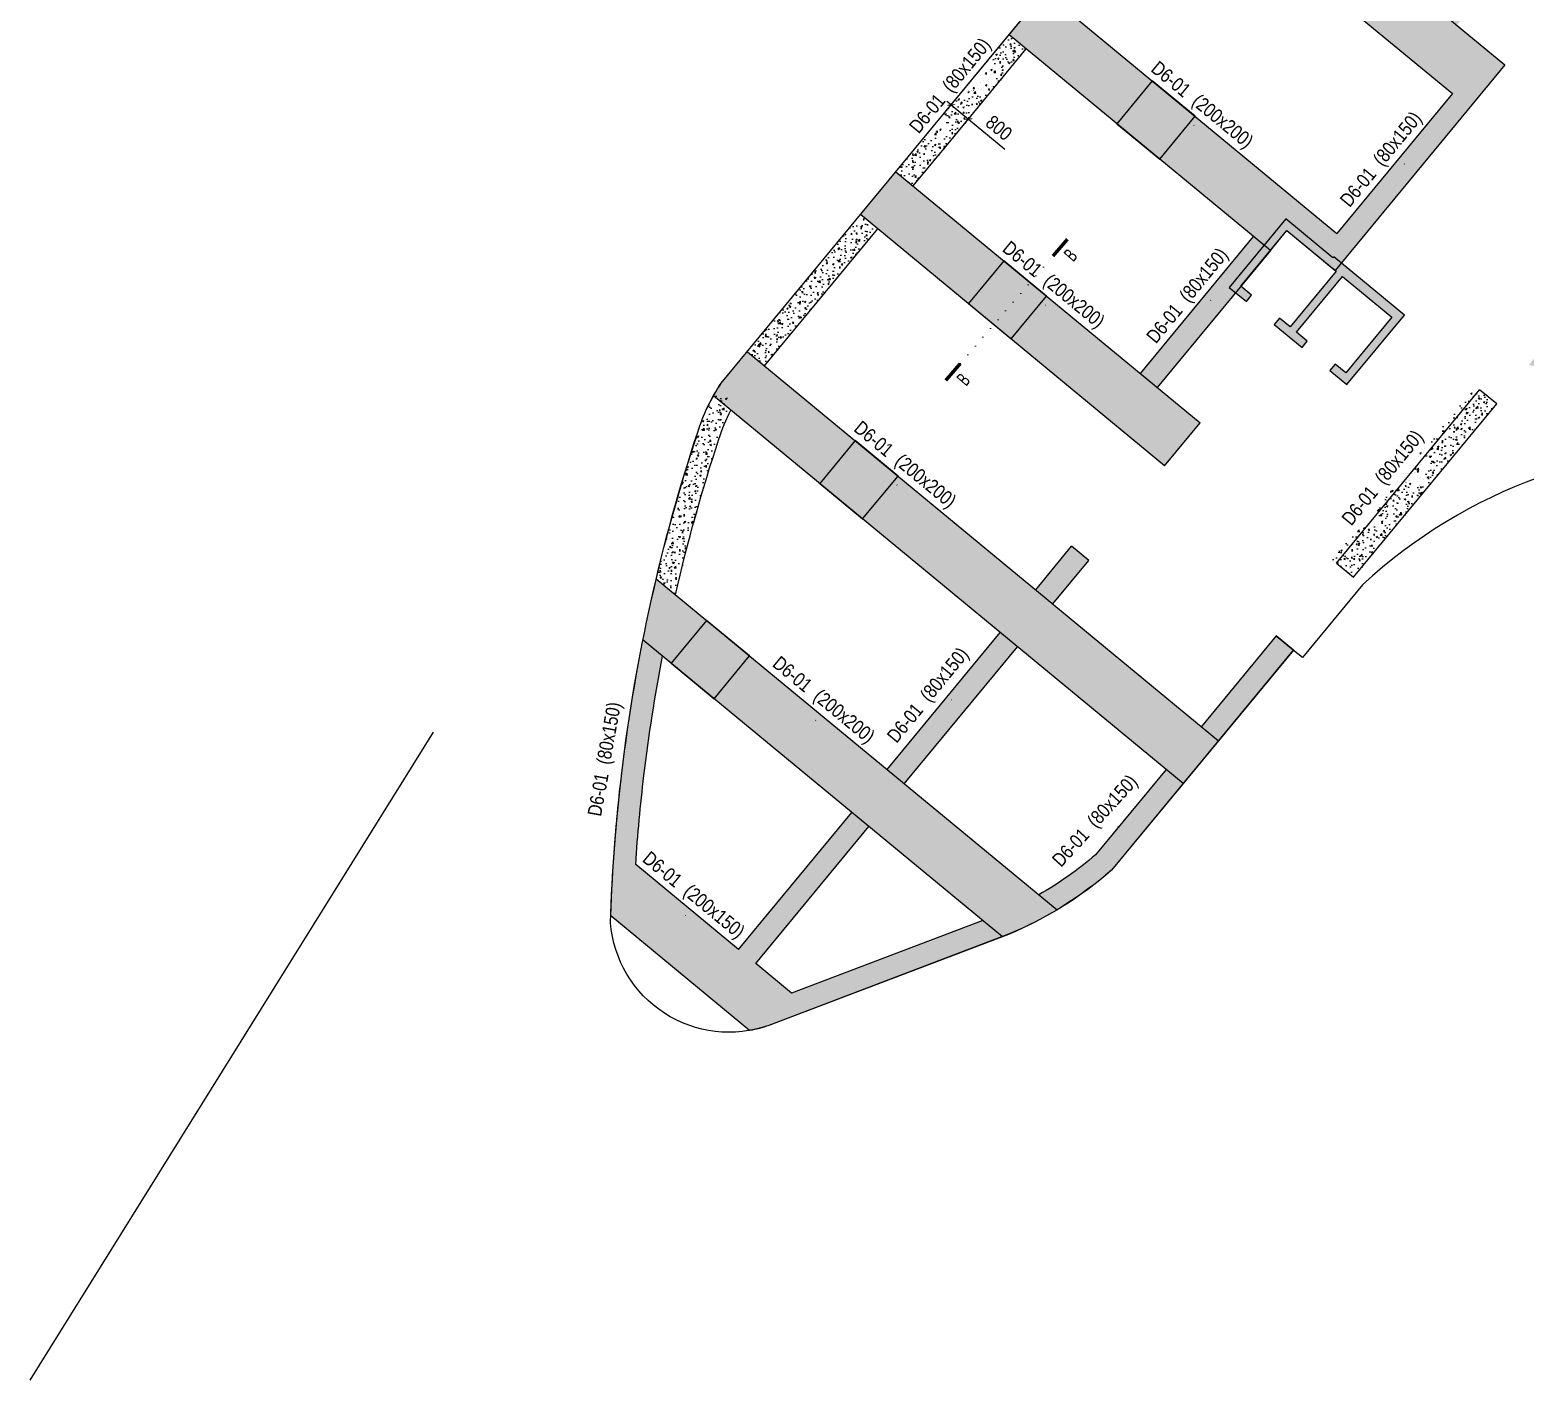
# Model space of a CAD drawing. Header units: millimetres. Extents: x 5400 to 3023951, y -127214 to 225084.
# Drawn here: x 1519200 to 1573037, y 2000 to 50624 of the extents above; entities that cross this region are included whole.
import ezdxf
from ezdxf.enums import TextEntityAlignment as Align

# ---------------------------------------------------------------- set-up
doc = ezdxf.new("R2010")
doc.units = ezdxf.units.MM
doc.header["$LTSCALE"] = 100
doc.header["$PDMODE"] = 32
doc.header["$PDSIZE"] = 2.5
doc.linetypes.add('DOT', pattern=[0.25, 0, -0.25])
for name, color, linetype in [('ccu11-Dai', 6, 'Continuous'), ('ccu11-Dim', 8, 'Continuous'), ('ccu11-Hatch', 250, 'Continuous'), ('ccu11-Manh', 8, 'Continuous'), ('ccu11-Thay', 7, 'Continuous'), ('ccu12-Hatch', 250, 'Continuous'), ('ccu12-Text', 31, 'Continuous')]:
    doc.layers.add(name, color=color, linetype=linetype)
doc.layers.add('ccu12-Tencaukien', color=9, linetype='Continuous', lineweight=15)
doc.styles.add('Arial', font='arial.ttf', dxfattribs={"width": 0.7})
doc.styles.add('Arial Narrow', font='ARIALN.TTF')
doc.dimstyles.new('ccu12-200', dxfattribs={"dimscale": 200, "dimtxt": 2.5, "dimasz": 1, "dimexe": 1, "dimexo": 2, "dimgap": 1, "dimtad": 1, "dimdec": 0, "dimdsep": 46, "dimtxsty": 'Arial Narrow', "dimblk": 'ARCHTICK', "dimcen": -1, "dimdle": 1, "dimclrd": 256, "dimclre": 256, "dimclrt": 3, "dimadec": 0, "dimazin": 2, "dimtfac": 0.1, "dimtdec": 0, "dimtmove": 0, "dimatfit": 1, "dimldrblk": 'ARCHTICK', "dimfxl": 1, "dimtvp": 0.8333333333333334, "dimtolj": 1, "dimtzin": 12, "dimarcsym": 0})
pattern_1 = [(49.99999999999999, (0, 0), (546.554006988012, -47.81725661670926), [57.15000000000001, -628.6500000000001]), (355, (0, 0), (-105.730264274908, 573.1705357171054), [45.72, -502.92175251]), (100.4514447, (45.546021, -3.9847605), (440.8237412710598, 525.3532557365853), [48.5700264, -534.2707337999999]), (46.18420000000001, (0, 152.4), (813.2371226763897, -126.1269837981814), [85.725, -942.9749999999999]), (96.63555760999996, (67.7697, 141.8895), (712.212402154509, 742.2783737931645), [72.85506942, -801.4068244800001]), (351.1841511700001, (0, 152.4), (712.2124021949311, 742.278373756598), [68.57990121, -754.37919576]), (21, (76.19999999999999, 114.3), (454.8431738073974, -306.7955945612628), [57.15000000000001, -628.6500000000001]), (326.0000000000001, (76.19999999999999, 114.3), (185.4060850429412, 552.5638983669578), [45.72, -502.92]), (71.45144499999999, (114.1035978, 88.7337003), (640.2492578361484, 245.7683066577157), [48.5700264, -534.2698128]), (37.50000000000001, (0, 0), (9.26580975177545, 253.6651166194593), [0, -496.824, 0, -510.54, 0, -504.825]), (7.499999999999999, (0, 0), (200.4589875309172, 300.5417244543585), [0, -291.0839999999999, 0, -485.394, 0, -192.405]), (327.5, (-169.926, 0), (406.7717855006142, -17.18623197802033), [0, -190.5, 0, -594.36, 0, -788.67]), (317.5, (-246.126, 0), (444.3875441580541, 76.27947309999908), [0, -247.65, 0, -394.716, 0, -560.0699999999999])]

# ---------------------------------------------------------------- blocks, each defined once
blk = doc.blocks.new('*U115')
at = {"layer": 'ccu12-Tencaukien', "color": 8, "ltscale": 10000}
blk.add_line((360.6565736538532, -155.3215232637356), (354.4065714950475, -155.3215232637356), dxfattribs=at)
at = {"layer": 'ccu12-Text', "color": 2, "style": 'Arial Narrow', "width": 0.8}
blk.add_attdef('SH', text='', height=300, dxfattribs=at).set_placement((275.6048113084853, 5.864471777974813), align=Align.BOTTOM_RIGHT)
at = {"layer": 'ccu12-Text', "color": 31, "style": 'Arial Narrow', "width": 0.8}
for tag, p in [('(', (507.5315725744504, -75.41116959831947)), ('KT', (632.605666770517, -75.41116959831947)), (')', (962.8971199221714, -75.41116959831947))]:
    blk.add_attdef(tag, text='', height=250, dxfattribs=at).set_placement(p, align=Align.BOTTOM_LEFT)
blk = doc.blocks.new('*U101')
at = {"layer": 'ccu12-Tencaukien', "color": 8, "ltscale": 10000}
blk.add_line((360.6565736538532, -155.3215232637356), (354.4065714950475, -155.3215232637356), dxfattribs=at)
at = {"layer": 'ccu12-Text', "color": 2, "style": 'Arial Narrow', "width": 0.8}
blk.add_attdef('SH', text='', height=300, dxfattribs=at).set_placement((275.6048113084853, 5.864471777974813), align=Align.BOTTOM_RIGHT)
at = {"layer": 'ccu12-Text', "color": 31, "style": 'Arial Narrow', "width": 0.8}
for tag, p in [('(', (507.5315725744504, -75.41116959831947)), ('KT', (632.605666770517, -75.41116959831947)), (')', (962.8971199221714, -75.41116959831947))]:
    blk.add_attdef(tag, text='', height=250, dxfattribs=at).set_placement(p, align=Align.BOTTOM_LEFT)
blk = doc.blocks.new('*U102')
at = {"layer": 'ccu12-Tencaukien', "color": 8, "ltscale": 10000}
blk.add_line((360.6565736538532, -155.3215232637356), (354.4065714950475, -155.3215232637356), dxfattribs=at)
at = {"layer": 'ccu12-Text', "color": 2, "style": 'Arial Narrow', "width": 0.8}
blk.add_attdef('SH', text='', height=300, dxfattribs=at).set_placement((275.6048113084853, 5.864471777974813), align=Align.BOTTOM_RIGHT)
at = {"layer": 'ccu12-Text', "color": 31, "style": 'Arial Narrow', "width": 0.8}
for tag, p in [('(', (507.5315725744504, -75.41116959831947)), ('KT', (632.605666770517, -75.41116959831947)), (')', (962.8971199221714, -75.41116959831947))]:
    blk.add_attdef(tag, text='', height=250, dxfattribs=at).set_placement(p, align=Align.BOTTOM_LEFT)
blk = doc.blocks.new('*U103')
at = {"layer": 'ccu12-Tencaukien', "color": 8, "ltscale": 10000}
blk.add_line((360.6565736538532, -155.3215232637356), (354.4065714950475, -155.3215232637356), dxfattribs=at)
at = {"layer": 'ccu12-Text', "color": 2, "style": 'Arial Narrow', "width": 0.8}
blk.add_attdef('SH', text='', height=300, dxfattribs=at).set_placement((275.6048113084853, 5.864471777974813), align=Align.BOTTOM_RIGHT)
at = {"layer": 'ccu12-Text', "color": 31, "style": 'Arial Narrow', "width": 0.8}
for tag, p in [('(', (507.5315725744504, -75.41116959831947)), ('KT', (632.605666770517, -75.41116959831947)), (')', (962.8971199221714, -75.41116959831947))]:
    blk.add_attdef(tag, text='', height=250, dxfattribs=at).set_placement(p, align=Align.BOTTOM_LEFT)
blk = doc.blocks.new('*U104')
at = {"layer": 'ccu12-Tencaukien', "color": 8, "ltscale": 10000}
blk.add_line((360.6565736538532, -155.3215232637356), (354.4065714950475, -155.3215232637356), dxfattribs=at)
at = {"layer": 'ccu12-Text', "color": 2, "style": 'Arial Narrow', "width": 0.8}
blk.add_attdef('SH', text='', height=300, dxfattribs=at).set_placement((275.6048113084853, 5.864471777974813), align=Align.BOTTOM_RIGHT)
at = {"layer": 'ccu12-Text', "color": 31, "style": 'Arial Narrow', "width": 0.8}
for tag, p in [('(', (507.5315725744504, -75.41116959831947)), ('KT', (632.605666770517, -75.41116959831947)), (')', (962.8971199221714, -75.41116959831947))]:
    blk.add_attdef(tag, text='', height=250, dxfattribs=at).set_placement(p, align=Align.BOTTOM_LEFT)
blk = doc.blocks.new('*U110')
at = {"layer": 'ccu12-Tencaukien', "color": 8, "ltscale": 10000}
blk.add_line((360.6565736538532, -155.3215232637356), (354.4065714950475, -155.3215232637356), dxfattribs=at)
at = {"layer": 'ccu12-Text', "color": 2, "style": 'Arial Narrow', "width": 0.8}
blk.add_attdef('SH', text='', height=300, dxfattribs=at).set_placement((275.6048113084853, 5.864471777974813), align=Align.BOTTOM_RIGHT)
at = {"layer": 'ccu12-Text', "color": 31, "style": 'Arial Narrow', "width": 0.8}
for tag, p in [('(', (507.5315725744504, -75.41116959831947)), ('KT', (632.605666770517, -75.41116959831947)), (')', (962.8971199221714, -75.41116959831947))]:
    blk.add_attdef(tag, text='', height=250, dxfattribs=at).set_placement(p, align=Align.BOTTOM_LEFT)
blk = doc.blocks.new('*U112')
at = {"layer": 'ccu12-Tencaukien', "color": 8, "ltscale": 10000}
blk.add_line((360.6565736538532, -155.3215232637356), (354.4065714950475, -155.3215232637356), dxfattribs=at)
at = {"layer": 'ccu12-Text', "color": 2, "style": 'Arial Narrow', "width": 0.8}
blk.add_attdef('SH', text='', height=300, dxfattribs=at).set_placement((275.6048113084853, 5.864471777974813), align=Align.BOTTOM_RIGHT)
at = {"layer": 'ccu12-Text', "color": 31, "style": 'Arial Narrow', "width": 0.8}
for tag, p in [('(', (507.5315725744504, -75.41116959831947)), ('KT', (632.605666770517, -75.41116959831947)), (')', (962.8971199221714, -75.41116959831947))]:
    blk.add_attdef(tag, text='', height=250, dxfattribs=at).set_placement(p, align=Align.BOTTOM_LEFT)
blk = doc.blocks.new('*U113')
at = {"layer": 'ccu12-Tencaukien', "color": 8, "ltscale": 10000}
blk.add_line((360.6565736538532, -155.3215232637356), (354.4065714950475, -155.3215232637356), dxfattribs=at)
at = {"layer": 'ccu12-Text', "color": 2, "style": 'Arial Narrow', "width": 0.8}
blk.add_attdef('SH', text='', height=300, dxfattribs=at).set_placement((275.6048113084853, 5.864471777974813), align=Align.BOTTOM_RIGHT)
at = {"layer": 'ccu12-Text', "color": 31, "style": 'Arial Narrow', "width": 0.8}
for tag, p in [('(', (507.5315725744504, -75.41116959831947)), ('KT', (632.605666770517, -75.41116959831947)), (')', (962.8971199221714, -75.41116959831947))]:
    blk.add_attdef(tag, text='', height=250, dxfattribs=at).set_placement(p, align=Align.BOTTOM_LEFT)
blk = doc.blocks.new('*U114')
at = {"layer": 'ccu12-Tencaukien', "color": 8, "ltscale": 10000}
blk.add_line((360.6565736538532, -155.3215232637356), (354.4065714950475, -155.3215232637356), dxfattribs=at)
at = {"layer": 'ccu12-Text', "color": 2, "style": 'Arial Narrow', "width": 0.8}
blk.add_attdef('SH', text='', height=300, dxfattribs=at).set_placement((275.6048113084853, 5.864471777974813), align=Align.BOTTOM_RIGHT)
at = {"layer": 'ccu12-Text', "color": 31, "style": 'Arial Narrow', "width": 0.8}
for tag, p in [('(', (507.5315725744504, -75.41116959831947)), ('KT', (632.605666770517, -75.41116959831947)), (')', (962.8971199221714, -75.41116959831947))]:
    blk.add_attdef(tag, text='', height=250, dxfattribs=at).set_placement(p, align=Align.BOTTOM_LEFT)
blk = doc.blocks.new('*U93')
at = {"layer": 'ccu12-Tencaukien', "color": 8, "ltscale": 10000}
blk.add_line((360.6565736538532, -155.3215232637356), (354.4065714950475, -155.3215232637356), dxfattribs=at)
at = {"layer": 'ccu12-Text', "color": 2, "style": 'Arial Narrow', "width": 0.8}
blk.add_attdef('SH', text='', height=300, dxfattribs=at).set_placement((275.6048113084853, 5.864471777974813), align=Align.BOTTOM_RIGHT)
at = {"layer": 'ccu12-Text', "color": 31, "style": 'Arial Narrow', "width": 0.8}
for tag, p in [('(', (507.5315725744504, -75.41116959831947)), ('KT', (632.605666770517, -75.41116959831947)), (')', (962.8971199221714, -75.41116959831947))]:
    blk.add_attdef(tag, text='', height=250, dxfattribs=at).set_placement(p, align=Align.BOTTOM_LEFT)
blk = doc.blocks.new('*U95')
at = {"layer": 'ccu12-Tencaukien', "color": 8, "ltscale": 10000}
blk.add_line((360.6565736538532, -155.3215232637356), (354.4065714950475, -155.3215232637356), dxfattribs=at)
at = {"layer": 'ccu12-Text', "color": 2, "style": 'Arial Narrow', "width": 0.8}
blk.add_attdef('SH', text='', height=300, dxfattribs=at).set_placement((275.6048113084853, 5.864471777974813), align=Align.BOTTOM_RIGHT)
at = {"layer": 'ccu12-Text', "color": 31, "style": 'Arial Narrow', "width": 0.8}
for tag, p in [('(', (507.5315725744504, -75.41116959831947)), ('KT', (632.605666770517, -75.41116959831947)), (')', (962.8971199221714, -75.41116959831947))]:
    blk.add_attdef(tag, text='', height=250, dxfattribs=at).set_placement(p, align=Align.BOTTOM_LEFT)
blk = doc.blocks.new('*U75')
at = {"layer": 'ccu12-Tencaukien', "color": 8, "ltscale": 10000}
blk.add_line((360.6565736538532, -155.3215232637356), (354.4065714950475, -155.3215232637356), dxfattribs=at)
at = {"layer": 'ccu12-Text', "color": 2, "style": 'Arial Narrow', "width": 0.8}
blk.add_attdef('SH', text='', height=300, dxfattribs=at).set_placement((275.6048113084853, 5.864471777974813), align=Align.BOTTOM_RIGHT)
at = {"layer": 'ccu12-Text', "color": 31, "style": 'Arial Narrow', "width": 0.8}
for tag, p in [('(', (507.5315725744504, -75.41116959831947)), ('KT', (632.605666770517, -75.41116959831947)), (')', (962.8971199221714, -75.41116959831947))]:
    blk.add_attdef(tag, text='', height=250, dxfattribs=at).set_placement(p, align=Align.BOTTOM_LEFT)
blk = doc.blocks.new('_ARCHTICK')
at = {"color": 0, "linetype": 'ByBlock', "const_width": 0.15}
blk.add_lwpolyline([(-0.5, -0.5), (0.5, 0.5)], dxfattribs=at)
blk = doc.blocks.new('*D146')
at = {"layer": 'ccu11-Dim', "lineweight": -2, "ltscale": 0.5, "transparency": 16777216}
for p, q in [((1552374.556826741, 47921.50189959316), (1552220.345594023, 48048.85532790958)), ((1552374.556826741, 47921.50189959316), (1552991.401696965, 47412.08823640889)), ((1552282.882766599, 47810.49452421721), (1552247.203398424, 47767.29066687624)), ((1552991.401696965, 47412.08823640889), (1554305.668505672, 46326.71734051208)), ((1552899.727636824, 47301.08086103294), (1552864.048268649, 47257.87700369197))]:
    blk.add_line(p, q, dxfattribs=at)
at = {"layer": 'Defpoints', "color": 0, "ltscale": 0.5, "transparency": 16777216}
for p in [(1552537.589623232, 48118.91698965104, -2.861597840428043e-08), (1552991.401696965, 47412.08823640889), (1553154.434493457, 47609.50332646677, -2.861597840428043e-08)]:
    blk.add_point(p, dxfattribs=at)
at = {"layer": 'ccu11-Dim', "lineweight": -2, "ltscale": 0.5, "transparency": 16777216, "xscale": 200, "yscale": 200, "zscale": 200}
for p, rotation in [((1552374.556826741, 47921.50189959316), 320.4488263782436), ((1552991.401696965, 47412.08823640889), 140.4488263782436)]:
    blk.add_blockref('_ARCHTICK', p, dxfattribs=dict(at, rotation=rotation))
at = {"layer": 'ccu11-Dim', "color": 3, "ltscale": 0.5, "transparency": 16777216, "insert": (1554092.657813333, 47093.10081743216), "char_height": 500, "attachment_point": 5, "rotation": 320.4488263782436, "style": 'Arial Narrow'}
blk.add_mtext('\\A1;800', dxfattribs=at)
blk = doc.blocks.new('*U232')
at = {"color": 3, "linetype": 'DOT', "ltscale": 10}
blk.add_line((-6233.279041580097, 0), (-3165.600773072408, 0), dxfattribs=at)
at = {"color": 4, "const_width": 75}
for points in [[(-6712.775739298375, 0), (-6233.279041580097, 0)], [(-3165.600773072408, 0), (-2686.10407535413, 0)]]:
    blk.add_lwpolyline(points, dxfattribs=at)
at = {"color": 31, "style": 'Arial', "width": 0.6}
for tag, p in [('MC3', (-6448.99532733514, 274.1499295197173)), ('MC4', (-2901.820361109173, 274.1499295197173))]:
    blk.add_attdef(tag, text='', height=299.9999999956344, dxfattribs=at).set_placement(p, align=Align.MIDDLE_CENTER)

msp = doc.modelspace()

# ---------------------------------------------------------------- hatches: boundary and pattern name
at = {"layer": 'ccu11-Hatch', "ltscale": 0.5}
h = msp.add_hatch(dxfattribs=at)
h.set_pattern_fill('AR-CONC', color=256, scale=3)
h.set_pattern_definition(pattern_1)
h.paths.add_polyline_path([(1584555.784395127, 52480.99150245939), (1586097.861244939, 51207.41426005228), (1593299.762481155, 59928.13812589191), (1592238.160475903, 60229.15193382791), (1592905.833525055, 62591.9983518911)])
h.paths.add_polyline_path([(1587371.395518934, 52749.52659579898), (1586097.861244939, 51207.41426005228), (1587717.191614244, 49870.03453962036), (1578120.851884904, 38249.90449930754), (1573876.589624539, 39408.7690039204), (1573178.037149907, 38562.89747182404), (1598420.551313841, 31670.61529362463), (1598683.951824189, 32635.30170949168), (1589021.324642857, 35273.61081438245), (1595771.966904322, 43447.90889988859), (1597563.774031745, 42217.28513334894), (1598137.940410995, 44249.21908933962), (1595322.16225053, 46183.11223695388), (1593258.894086845, 47887.13326455252), (1599555.972439491, 58154.21006858805), (1597557.342372995, 58720.91514638118), (1591701.544314118, 49173.3241760201)])
h.paths.add_polyline_path([(1594116.874337751, 44584.63629485814), (1590953.630580671, 40754.28992413459), (1585102.911684416, 43563.55854252557), (1589259.268464056, 48596.45729721329)], flags=16)
h.paths.add_polyline_path([(1590428.843059207, 40118.82894401176), (1586904.745179798, 35851.52722492974), (1580237.431530859, 37671.98803882189), (1584578.124150193, 42928.09756852908)], flags=16)
h.paths.add_polyline_path([(1561166.274206705, 58568.10689513861), (1559914.601143343, 57051.6804892486), (1559893.125665853, 57025.67600749571), (1570417.968153515, 48333.86616286728), (1566258.357905396, 43297.02763853889), (1555733.515336405, 51988.83755033175), (1554459.981063712, 50446.72521451901), (1563866.792114713, 42678.22778105844), (1564460.506632923, 43397.15188162687), (1566195.383007924, 41964.42582561746), (1572308.34734386, 49366.56482012718)])
h.paths.add_polyline_path([(1573947.755707385, 56141.53115193039), (1569956.626094197, 51308.70447054022), (1570573.471036748, 50799.2907714223), (1575838.13489773, 57174.22980918996), (1566429.316243172, 64944.38529644541), (1565156.174318445, 63401.94894496085)])
h = msp.add_hatch(dxfattribs=at)
h.set_pattern_fill('AR-CONC', color=256, scale=3)
h.set_pattern_definition(pattern_1)
h.paths.add_polyline_path([(1554458.539030443, 50448.26841527984), (1550384.406633335, 45512.43016998951), (1551001.636949839, 45002.69822054727), (1555076.998929194, 49937.52103068076)])
h = msp.add_hatch(dxfattribs=at)
h.set_pattern_fill('AR-CONC', color=256, scale=3)
h.set_pattern_definition(pattern_1)
h.paths.add_polyline_path([(1563866.792114713, 42678.22778105844), (1563249.947166948, 43187.6414738641), (1559174.758204605, 38253.02800407221), (1559791.603148367, 37743.61430642054)])
h.paths.add_polyline_path([(1550384.025588027, 45512.74485150217), (1549109.771522391, 43971.22694771025), (1560058.165302121, 34929.63255338985), (1561331.699549916, 36471.74490976695)])
edge = h.paths.add_edge_path()
edge.add_line((1545032.037661445, 39038.22345722692), (1544092.319811251, 37901.40786475455))
edge.add_arc((1549804.002212914, 34090.05570186923), 6866.565456397875, 146.2851891766956, 150.7111556071028)
edge.add_line((1543815.22731245, 37449.26637680066), (1560725.453785579, 23484.16684145042))
edge.add_line((1560725.453785579, 23484.16684145042), (1561998.988059217, 25026.27917648806))
edge.add_line((1561998.988059217, 25026.27917648806), (1545032.037661445, 39038.22345722692))
edge = h.paths.add_edge_path()
edge.add_arc((1602693.498039232, 16453.94063705069), 62617.76521529036, 166.70703272612, 168.7663163929772)
edge.add_line((1541275.439271762, 28652.57079755965), (1554215.74593209, 17965.98000490688))
edge.add_line((1554215.74593209, 17965.98000490688), (1554439.89382728, 18051.16506643008))
edge.add_arc((1549147.783173217, 30674.66133184642), 13687.91777948085, 292.7447476070162, 300.9360634799592)
edge.add_line((1556184.48490539, 18933.9662131468), (1541753.444175072, 30851.66113685732))
edge = h.paths.add_edge_path()
edge.add_arc((1590668.731126418, 17569.54151758063), 49747.42779735946, 172.67456030228, 176.5422465582284, ccw=False)
edge.add_arc((1602693.498039011, 16453.94063708377), 61817.76521506716, 169.1666108380066, 173.0700712511656, ccw=False)
edge.add_line((1541977.456000606, 28072.81904146366), (1541275.439271762, 28652.57079755965))
edge.add_arc((1602693.498039233, 16453.94063705276), 62617.76521529179, 168.7663163929794, 173.2051373553564)
edge.add_arc((1601110.561849819, 16581.30286519882), 61030.90882722163, 173.1480420639015, 177.9963533667379)
edge.add_line((1540116.967088944, 18715.13285439725), (1545114.329313435, 14588.12347580265))
edge.add_arc((1544375.16367266, 18803.28020550749), 4279.475680557047, 279.9462018895391, 289.6180412246667)
edge.add_line((1545811.989873756, 14772.22047284131), (1554215.74593209, 17965.98000490688))
edge.add_line((1554215.74593209, 17965.98000490688), (1553506.034859673, 18552.08603863715))
edge.add_line((1553506.034859673, 18552.08603863715), (1546622.826391965, 15936.19470357935))
edge.add_line((1546622.826391965, 15936.19470357935), (1545333.769553163, 17000.74624475148))
edge.add_line((1545333.769553163, 17000.74624475148), (1549409.079151412, 21935.50579158775))
edge.add_line((1549409.079151412, 21935.50579158775), (1548792.2342078, 22444.91948942041))
edge.add_line((1548792.2342078, 22444.91948942041), (1544716.924620166, 17510.15995543771))
edge.add_line((1544716.924620166, 17510.15995543771), (1541011.866496015, 20569.93608018423))
h.paths.add_polyline_path([(1554757.922991617, 28412.37768773178), (1554141.078049066, 28921.79138684983), (1550065.768456125, 23987.03184644082), (1550682.613398675, 23477.61814732286)], flags=17)
h.paths.add_polyline_path([(1557325.615732623, 31521.57613303737), (1556708.770799624, 32030.98984372237), (1555414.61229633, 30463.90374258507), (1556031.457239942, 29954.49004475255)], flags=17)
h.paths.add_polyline_path([(1564694.033943698, 28289.6884054204), (1564077.189263968, 28799.10242271554), (1561382.143114566, 25535.6928729921), (1561998.988059217, 25026.27917648806)])
edge = h.paths.add_edge_path()
edge.add_line((1560725.453785579, 23484.16684145037), (1560108.608840911, 23993.58053796921))
edge.add_line((1560108.608840911, 23993.58053796921), (1557580.277770614, 20932.04492701023))
edge.add_arc((1549305.08172984, 30427.7745281688), 12595.54485409696, 299.6048884803895, 311.0710109071257, ccw=False)
edge.add_line((1555527.483048296, 19476.54299908265), (1556184.48490539, 18933.96621314677))
edge.add_arc((1549147.783173217, 30674.66133184634), 13687.91777948058, 300.9360634799576, 311.0895690712549)
edge.add_line((1558144.003503388, 20358.30960709159), (1560725.453785579, 23484.16684145037))
h = msp.add_hatch(dxfattribs=at)
h.set_pattern_fill('AR-CONC', color=256, scale=3)
h.set_pattern_definition(pattern_1)
h.paths.add_polyline_path([(1549109.815777274, 43971.54271596285), (1545035.441922097, 39035.41209104413), (1545650.094890342, 38527.93169389689), (1549725.698327766, 43463.04688365875)])
h = msp.add_hatch(dxfattribs=at)
h.set_pattern_fill('AR-CONC', color=256, scale=3)
h.set_pattern_definition(pattern_1)
h.paths.add_polyline_path([(1572016.85709144, 37156.83394542825), (1571245.786065287, 37793.61335353356), (1566087.972395506, 31548.05829931597), (1566859.043292419, 30911.27899822966)])
h = msp.add_hatch(dxfattribs=at)
h.set_pattern_fill('AR-CONC', color=256, scale=3)
h.set_pattern_definition(pattern_1)
edge = h.paths.add_edge_path()
edge.add_line((1541753.444175072, 30851.66113685736), (1542442.352432838, 30282.73484803969))
edge.add_arc((1638927.440219027, 7006.226472159335), 99253.05036763898, 162.2012709737008, 166.4368581273352, ccw=False)
edge.add_line((1544425.020619119, 37345.32166374295), (1543815.22731245, 37449.26637680067))
edge.add_arc((1549804.002212914, 34090.05570186877), 6866.565456398309, 150.7111556071003, 162.699424584749)
edge.add_arc((1602693.498039234, 16453.94063705075), 62617.76521529285, 161.6839826516878, 166.7070327261205)
at = {"layer": 'ccu12-Hatch', "ltscale": 0.5}
h = msp.add_hatch(dxfattribs=at)
h.set_pattern_fill('VATLIEU04', color=256, scale=50.00000000000006, angle=-5.490231636403456e-12, pattern_type=2)
h.set_pattern_definition([(49.9999999999945, (0, 0), (358.6300913003741, -31.37606749133196), [37.50000000000004, -412.5000000000005]), (354.9999999999945, (0, 0), (-69.37566680646404, 376.096066850013), [30.00000000000003, -330.0000000000003]), (100.4513999999945, (29.88583999999979, -2.614670000002867), (289.2546908570441, 344.7197710304495), [31.87009500000004, -350.5710560000003]), (46.1841999999945, (9.58226187523966e-12, 100.0000000000001), (533.6205243128148, -82.75950716456026), [56.25000000000006, -618.7500000000006]), (96.6355999999945, (44.46837250000898, 93.10334649999584), (467.3313527743989, 487.0589354501766), [47.80514400000006, -525.8565000000006]), (351.1841999999945, (9.58226187523966e-12, 100.0000000000001), (467.3309725668608, 487.0593004626181), [45.00000000000005, -495.0000000000006]), (20.99999999999451, (50.00000000000724, 74.9999999999953), (298.4535260592119, -201.3094453326982), [37.50000000000004, -412.5000000000005]), (325.9999999999945, (50.00000000000724, 74.9999999999953), (121.6576659608257, 362.5750225234153), [30.00000000000003, -330.0000000000003]), (71.45139999999452, (74.87111650000567, 58.22419699999289), (420.1113142907609, 161.2652483549361), [31.87009500000004, -350.5710560000004]), (37.49999999999451, (0, 0), (6.07992765866129, 166.4469269156554), [0, -326.0000000000003, 0, -335.0000000000003, 0, -331.2500000000003]), (7.499999999994511, (0, 0), (131.5347687210933, 197.2058559411678), [0, -191.0000000000002, 0, -318.5000000000003, 0, -126.2500000000001]), (327.4999999999945, (-111.5000000000001, 1.068422199089222e-11), (266.9112180862037, -11.27743586721547), [0, -125.0000000000001, 0, -390.0000000000005, 0, -517.5000000000006]), (317.4999999999945, (-161.5000000000002, 1.547535292851205e-11), (291.5930846711982, 50.05249116613098), [0, -162.5000000000002, 0, -259.0000000000003, 0, -367.5000000000004]), (44.99999999999451, (0, 0), (-150.2601910021271, 150.2601910021559), []), (44.99999999999451, (5.869135398584292e-12, 61.25000000000007), (-150.2601910021271, 150.2601910021559), [])])
h.paths.add_polyline_path([(1575958.54154192, 68578.24900357917), (1577115.125809199, 67623.09831773776), (1578388.660065087, 69165.21068391799), (1577232.075797807, 70120.3613697583)])
h.paths.add_polyline_path([(1569037.003617152, 60197.01451584297), (1570579.115957545, 58923.48028124844), (1571852.650205339, 60465.59263762622), (1570310.537864945, 61739.12687222042)])
h.paths.add_polyline_path([(1563772.339744307, 53822.07546370893), (1565314.45208469, 52548.5412291229), (1566587.986332483, 54090.65358550151), (1565045.873992101, 55364.18782008703)])
h.paths.add_polyline_path([(1558339.195260258, 47243.12459736845), (1559881.307600655, 45969.59036277125), (1561154.841848448, 47511.70271914889), (1559612.729508052, 48785.23695374568)])
h.paths.add_polyline_path([(1552990.472094947, 40766.39882547767), (1554532.584435345, 39492.86459088003), (1555806.118683138, 41034.97694725759), (1554264.006342741, 42308.51118185541)])
h.paths.add_polyline_path([(1547641.507471576, 34289.38067396907), (1549183.619811975, 33015.84643936995), (1550457.154059768, 34557.95879574791), (1548915.04171937, 35831.49303034633)])
h.paths.add_polyline_path([(1542292.663630842, 27812.50877718082), (1543834.77597124, 26538.97454258161), (1545108.310219034, 28081.08689896028), (1543566.197878636, 29354.62113355967)])
h = msp.add_hatch(dxfattribs=at)
h.set_pattern_fill('VATLIEU04', color=256, scale=50.00000000000006, angle=45, pattern_type=2)
h.set_pattern_definition([(95, (0, 0), (275.7759995861107, 231.4035394059841), [37.50000000000004, -412.5000000000005]), (40.00000000000002, (0, 0), (-314.9960836954433, 216.8840747990139), [30.00000000000003, -330.0000000000003]), (145.4514, (22.98133101302123, 19.28362923789117), (-39.21973430971343, 448.2876410997354), [31.87009500000004, -350.5710560000004]), (91.18419999999999, (-70.71067811865484, 70.71067811865484), (435.846500045599, 318.8068825982369), [56.25000000000006, -618.7500000000007]), (141.6356, (-34.39011991823146, 97.27789540439032), (-13.94950748652542, 674.8558447021796), [47.80514400000006, -525.8565000000006]), (36.18420000000004, (-70.71067811865484, 70.71067811865484), (-13.95003443662637, 674.8558339576239), [45.00000000000005, -495.0000000000006]), (66, (-17.67766952966371, 88.38834764831856), (353.3857860571517, 68.69123823388506), [37.50000000000004, -412.5000000000004]), (11.00000000000004, (-17.67766952966371, 88.38834764831856), (-170.3542965309773, 342.4042176993835), [30.00000000000003, -330.0000000000003]), (116.4514, (11.77114966431659, 94.11259871999957), (183.0318085066425, 411.0953098697156), [31.87009500000004, -350.5710560000004]), (82.50000000000001, (0, 0), (-113.3965926531702, 121.9949088062738), [0, -326.0000000000003, 0, -335.0000000000003, 0, -331.2500000000003]), (52.49999999999999, (0, 0), (-46.43647110123011, 232.454724950182), [0, -191.0000000000002, 0, -318.5000000000003, 0, -126.2500000000001]), (12.5, (-78.84240610230015, -78.84240610230015), (196.7090836596033, 180.7603809074305), [0, -125.0000000000001, 0, -390.0000000000005, 0, -517.5000000000006]), (2.499999999999997, (-114.1977451616276, -114.1977451616276), (170.7949915992332, 241.5799034369747), [0, -162.5000000000002, 0, -259.0000000000003, 0, -367.5000000000004]), (90, (0, 0), (-212.5000000000003, 0), []), (90, (-43.31029034767609, 43.31029034767609), (-212.5000000000003, 0), [])])
h.paths.add_polyline_path([(1562382.565093822, 41352.11913028891), (1562999.410027903, 40842.70542086971), (1563190.440168928, 41074.02227114169), (1562804.912098818, 41392.40582822253), (1564460.506640672, 43397.1518752277), (1566233.935826093, 41932.58746069475), (1564578.341270542, 39927.84142500547), (1564192.813186773, 40246.22499336606), (1564001.783045748, 40014.908143094), (1565004.156063573, 39187.11086533434), (1565195.18620451, 39418.42771549887), (1564809.658120751, 39736.81128390918), (1566465.252676371, 41741.55731968344), (1568238.681861792, 40276.99290515577), (1566583.087306014, 38272.24686924404), (1566197.559222435, 38590.6304375057), (1566006.529081573, 38359.31358743061), (1566623.374015649, 37849.89987801507), (1568692.867210045, 40355.83242256261), (1566148.381872952, 42457.16399358035), (1566116.543500045, 42418.61116574996), (1564420.219931422, 43819.49886652131)])

# ---------------------------------------------------------------- linework, layer by layer
at = {"layer": 'ccu11-Dai', "ltscale": 0.5, "elevation": -1.326457353861008e-09}
msp.add_lwpolyline([(1562382.565093822, 41352.11913028891), (1562999.410027903, 40842.70542086971), (1563190.440168928, 41074.02227114169), (1562804.912098818, 41392.40582822253), (1564460.506640672, 43397.1518752277), (1566233.935826093, 41932.58746069475), (1564578.341270542, 39927.84142500547), (1564192.813186773, 40246.22499336606), (1564001.783045748, 40014.908143094), (1565004.156063573, 39187.11086533434), (1565195.18620451, 39418.42771549887), (1564809.658120751, 39736.81128390918), (1566465.252676371, 41741.55731968344), (1568238.681861792, 40276.99290515577), (1566583.087306014, 38272.24686924404), (1566197.559222435, 38590.6304375057), (1566006.529081573, 38359.31358743061), (1566623.374015649, 37849.89987801507), (1568692.867210045, 40355.83242256261), (1566148.381872952, 42457.16399358035), (1566116.543500045, 42418.61116574996), (1564420.219931422, 43819.49886652131), (1562382.565093822, 41352.11913028891)], dxfattribs=at)
at = {"layer": 'ccu11-Manh', "ltscale": 0.5, "extrusion": (1.031583949280951e-06, 1.049566905104042e-07, 0.9999999999994624), "elevation": 1.598380305987863}
for points in [[(1558339.195259444, 47243.12459720094), (1559881.30759984, 45969.59036260374), (1561154.841847635, 47511.70271898139), (1559612.729507238, 48785.23695357818), (1558339.195259444, 47243.12459720102)], [(1552990.472094129, 40766.39882531013), (1554532.584434527, 39492.86459071249), (1555806.118682321, 41034.97694709005), (1554264.006341923, 42308.51118168789), (1552990.472094129, 40766.39882531005)], [(1547641.507470754, 34289.3806738015), (1549183.619811154, 33015.84643920237), (1550457.154058948, 34557.95879558034), (1548915.041718549, 35831.49303017876), (1547641.507470755, 34289.38067380177)], [(1542292.663630016, 27812.50877701321), (1543834.775970416, 26538.974542414), (1545108.31021821, 28081.08689879267), (1543566.197877812, 29354.62113339207), (1542292.663630016, 27812.50877701336)]]:
    msp.add_lwpolyline(points, dxfattribs=at)
at = {"layer": 'ccu11-Thay', "ltscale": 0.5, "extrusion": (1.069546297388679e-06, 9.422961301469716e-08, 0.9999999999994236)}
for p, q in [((1561166.586295786, 58567.84916026527), (1572308.34734386, 49366.56482012716)), ((1559893.05202221, 57025.73682517904), (1570417.968153515, 48333.86616286721)), ((1555733.441689886, 51988.89837039058, -0.3192643646883858), (1566258.357905396, 43297.02763853881, -0.3192643646883858)), ((1563866.792122449, 42678.22777466945, -1.326457332861963e-09), (1554459.907416311, 50446.78603530573, -0.3192643646883858)), ((1572308.34734386, 49366.56482012719), (1566195.383007924, 41964.42582561748, -1.326457353860969e-09)), ((1570417.968153515, 48333.8661628672), (1566258.357902715, 43297.02763529187)), ((1550384.718416292, 45512.17268792386, -0.3192643646883858), (1561331.699549914, 36471.74490976785, -0.3192643646883858)), ((1560058.165302121, 34929.63255338985, -0.3192643646883858), (1549111.184142718, 43970.06035283898, -0.3192643646883858)), ((1563249.947144535, 43187.64144672432, -1.326457332861963e-09), (1559174.758227018, 38253.02803121198, -1.326457332861963e-09)), ((1563866.792087086, 42678.22774760613, -1.326457332861963e-09), (1559791.603148367, 37743.61430642047, -1.326457332861963e-09)), ((1545035.753684635, 39035.15462584241, -0.3192643646883858), (1561998.988888863, 25026.27849133476, -0.3192643646883856)), ((1560725.454615376, 23484.16615617281, -0.3192643646883858), (1543815.22731245, 37449.26637680065, -0.3192643646883858)), ((1566242.198358346, 31420.69270761409), (1571400.012157368, 37666.24765481273, -0.2605962568449788)), ((1566859.043292419, 30911.27899822966), (1572016.85709144, 37156.8339454283, -0.2605962568449788)), ((1555414.612296861, 30463.90374322757, -0.3192643646883858), (1556708.770799093, 32030.98984307988, -0.3192643646883858)), ((1556031.457239411, 29954.49004410976, -0.3192643646883858), (1557325.615733153, 31521.57613368016, -0.3192643646883858)), ((1541753.444175072, 30851.6611368574, -0.3192643646883858), (1556185.28632594, 18933.30436998546, -0.3192643646883858)), ((1554219.204175026, 17963.12405812836, -0.3192643646883858), (1541275.439271762, 28652.57079755972, -0.3192643646883858)), ((1550065.768456125, 23987.03184644083, -0.3192643646883858), (1554141.078049066, 28921.79138684981, -0.3192643646883858)), ((1550682.613398675, 23477.61814732289, -0.3192643646883858), (1554757.922991617, 28412.37768773184, -0.3192643646883858)), ((1544716.924619635, 17510.15995479499, -0.3192643646883858), (1548792.234208331, 22444.91949006312, -0.3192643646883856)), ((1545333.769553694, 17000.74624539411, -0.3192643646883858), (1549409.079150882, 21935.50579094513, -0.3192643646883858)), ((1544716.924619635, 17510.15995479506, -0.3192643646883858), (1541011.866496015, 20569.93608018438, -0.3192643646883858)), ((1545114.329313435, 14588.12347580259, -0.3192643646883858), (1540116.967088944, 18715.13285439725, -0.3192643646883856)), ((1546622.826391965, 15936.19470357943, -0.3192643646883858), (1545333.769553694, 17000.74624539422, -0.3192643646883858))]:
    msp.add_line(p, q, dxfattribs=at)
at = {"layer": 'ccu11-Thay', "ltscale": 0.5}
for p, q in [((1563866.792087086, 42678.22774760613, -1.326457332861963e-09), (1564460.506632923, 43397.15188162687, -1.326457353861008e-09)), ((1564460.506632923, 43397.15188162687, -1.326457353861008e-09), (1566195.383128658, 41964.42572591089, -1.326457353861008e-09)), ((1572016.85709144, 37156.8339454283, -0.2605962568449788), (1571400.012157367, 37666.24765481277, -0.2605962568449627)), ((1560058.165302121, 34929.63255338985, -0.3192643646883858), (1561331.699549916, 36471.74490976704, -0.3192643646883858)), ((1557325.615733153, 31521.57613368008, -0.3192643646883858), (1556708.770799093, 32030.98984307993, -0.3192643646883858)), ((1566242.198358493, 31420.69270779213, 0.2405013830771569), (1566859.043292508, 30911.27899833723)), ((1564077.189263943, 28799.1024227565, -2.861597840428043e-08), (1564694.033943698, 28289.6884054204, -2.861597840428043e-08))]:
    msp.add_line(p, q, dxfattribs=at)
for points, elevation in [([(1540512.1039618, 23865.40491699307, -0.05031291028689123), (1543244.646705764, 36134.91305109039, -0.0717433244059158), (1544088.871321738, 37904.25533567155), (1551737.478883926, 47157.09259485938), (1559911.152653831, 57054.52796016559), (1571697.718652912, 71334.18327828283, -0.1142951996060862), (1575676.896105512, 74292.15248245765, -0.2928743732055457)], -2.623394908458015e-08), ([(1540515.552451313, 23862.55744607607, -0.05031291028689124), (1543248.095195277, 36132.0655801734, -0.0717433244059158), (1544092.319811251, 37901.40786475455), (1551740.927373439, 47154.24512394238), (1559914.601143343, 57051.6804892486), (1571701.167142425, 71331.33580736583, -0.1142951996060862), (1575680.344595024, 74289.30501154065, -0.2928743732055457), (1581137.507230008, 73327.72872417024), (1587131.579998052, 68377.59835356637, 0.5644825679610956), (1595215.771219861, 70817.88874394423), (1595669.43056031, 72436.29891982547)], -2.861597840428043e-08), ([(1542442.352432838, 30282.73484803966, -0.02354959780672329), (1544009.855423965, 35887.57605650859, -0.0466441510973086), (1544443.461700583, 36930.44684616119, -0.0466441510973086)], -2.861597840428043e-08), ([(1593562.03693232, 29749.90343415407, 0.410792762844288), (1567185.665997185, 30641.58736852738), (1565022.181097607, 28018.77625691281), (1564690.585454185, 28292.5358763374), (1558140.555013875, 20361.15707800859, -0.08021577395020048), (1554436.445337767, 18054.01253734711), (1545808.541384243, 14775.06794375829, -0.4938342429271592), (1540105.379548122, 18471.02716941033, -0.02217052075567615), (1540512.1039618, 23865.40491699307)], -2.623394908458015e-08), ([(1541309.933347841, 23767.90549823279, -0.01762322028509084), (1541977.456000606, 28072.81904146367, -0.01762322028509084)], -2.861597840428043e-08), ([(1564694.034773129, 28289.68772065634), (1564694.033943698, 28289.6884054204), (1558144.003503388, 20358.30960709159, -0.08021577395020048), (1554439.89382728, 18051.16506643011), (1545811.989873756, 14772.22047284129, -0.04222643104576011), (1545114.329313435, 14588.12347580266, -0.04222643104576011)], -2.861597840428043e-08), ([(1540116.967088944, 18715.13285439727, -0.02115790516246444), (1540515.552451313, 23862.55744607607)], -2.861597840428043e-08), ([(1541011.866496015, 20569.93608018445, -0.01333038044142194), (1541309.838632697, 23767.11394414177)], -2.861597840428043e-08), ([(1560108.608843046, 23993.58054055425), (1557569.489764468, 20918.98181776131, -0.04861126742338195), (1555527.483048296, 19476.54299908261, -0.04861126742338195)], -2.861597840428043e-08)]:
    msp.add_lwpolyline(points, format="xyb", dxfattribs=dict(at, elevation=elevation))
at = {"layer": 'ccu11-Thay', "ltscale": 0.5, "elevation": -2.861597840428043e-08}
for points in [[(1551000.870597776, 45003.33109688923), (1552357.534467784, 46644.54355321358), (1555076.825964625, 49937.31155630836)], [(1545648.882671194, 38528.80970261391), (1549726.61653214, 43461.81319309707)], [(1564693.980142105, 28289.81195862386), (1564077.150670794, 28799.05569053433), (1561382.143116692, 25535.69287558462)], [(1553506.034859673, 18552.08603863714), (1546622.826391965, 15936.19470357935)]]:
    msp.add_lwpolyline(points, dxfattribs=at)
at = {"layer": 'Defpoints', "color": 1, "ltscale": 0.5}
msp.add_line((1533721.922408767, 25335.32950334243), (1519199.991091152, 2000.000238423838), dxfattribs=at)

# ---------------------------------------------------------------- block references
at = {"layer": 'ccu12-Tencaukien', "extrusion": (1.069546297388679e-06, 9.422961301469716e-08, 0.9999999999994236)}
ref = msp.add_blockref('*U110', (1552542.775119621, 48125.34606866938, 1.659599348088891), dxfattribs=dict(at, xscale=1.815893337873054, yscale=1.815893337873054, zscale=1.815893337873054, rotation=50.44882673443689))
ref.add_attrib('KT', '(80x150)', dxfattribs={"color": 31, "extrusion": (1.069546297388679e-06, 9.422961301469716e-08, 0.9999999999994236), "height": 499.9999999999999, "rotation": 50.44882672956544, "style": 'Arial Narrow'}).set_placement((1552505.734505502, 48233.84344466143, 1.659596875654727), align=Align.BOTTOM_LEFT)
ref.add_attrib('SH', 'D6-01', dxfattribs={"color": 2, "extrusion": (1.069546297388679e-06, 9.422961301469716e-08, 0.9999999999994236), "height": 499.9999999999999, "rotation": 50.44882672956544, "style": 'Arial Narrow'}).set_placement((1552311.666203429, 47962.94358435765, 1.659596875654727), align=Align.BOTTOM_RIGHT)
ref = msp.add_blockref('*U104', (1560797.391657046, 47817.52974368685, 1.65959934441181), dxfattribs=dict(at, xscale=1.815893337873054, yscale=1.815893337873054, zscale=1.815893337873054, rotation=320.4488276923298))
ref.add_attrib('KT', '(200x200)', dxfattribs={"color": 31, "extrusion": (1.069546297388679e-06, 9.422961301469716e-08, 0.9999999999994236), "height": 499.9999999999999, "rotation": 320.4488276897233, "style": 'Arial Narrow'}).set_placement((1560905.889032419, 47854.57035961995, 1.659596871977646), align=Align.BOTTOM_LEFT)
ref.add_attrib('SH', 'D6-01', dxfattribs={"color": 2, "extrusion": (1.069546297388679e-06, 9.422961301469716e-08, 0.9999999999994236), "height": 499.9999999999999, "rotation": 320.4488276897233, "style": 'Arial Narrow'}).set_placement((1560634.989168871, 48048.63865716309, 1.659596871977646), align=Align.BOTTOM_RIGHT)
ref = msp.add_blockref('*U75', (1568056.886476412, 45474.85140871922, 1.92873539861016), dxfattribs=dict(at, xscale=1.815893337873053, yscale=1.815893337873053, zscale=1.815893337873053, rotation=50.44882673443689))
ref.add_attrib('KT', '(80x150)', dxfattribs={"color": 31, "extrusion": (1.069546297388679e-06, 9.422961301469716e-08, 0.9999999999994236), "height": 499.9999999999999, "rotation": 50.44882672956544, "style": 'Arial Narrow'}).set_placement((1568019.845862293, 45583.34878471129, 1.928732926175995), align=Align.BOTTOM_LEFT)
ref.add_attrib('SH', 'D6-01', dxfattribs={"color": 2, "extrusion": (1.069546297388679e-06, 9.422961301469716e-08, 0.9999999999994236), "height": 499.9999999999999, "rotation": 50.44882672956544, "style": 'Arial Narrow'}).set_placement((1567825.777560221, 45312.44892440747, 1.928732926175995), align=Align.BOTTOM_RIGHT)
at = {"layer": 'ccu12-Tencaukien'}
ref = msp.add_blockref('*U232', (1559480.975790582, 46476.61206400138, 0.3192643646056218), dxfattribs=dict(at, xscale=-1.666666666666667, yscale=1.666666666666666, zscale=1.666666666666667, rotation=229.2432813625904))
ref.add_attrib('MC4', 'B', dxfattribs={"layer": '0', "color": 31, "height": 499.999999992724, "rotation": 49.24328136259034, "style": 'Arial', "width": 0.6}).set_placement((1556669.669279964, 42514.82246935377, 0.3192643646056218), align=Align.MIDDLE_CENTER)
ref.add_attrib('MC3', 'B', dxfattribs={"layer": '0', "color": 31, "height": 499.999999992724, "rotation": 49.24328136259034, "style": 'Arial', "width": 0.6}).set_placement((1552810.055703015, 38036.5824460715, 0.3192643646056218), align=Align.MIDDLE_CENTER)
at = {"layer": 'ccu12-Tencaukien', "extrusion": (1.069546297388679e-06, 9.422961301469716e-08, 0.9999999999994236)}
ref = msp.add_blockref('*U103', (1555448.668383762, 41340.80406096151, 1.659599342590552), dxfattribs=dict(at, xscale=1.815893337873054, yscale=1.815893337873054, zscale=1.815893337873054, rotation=320.4488276923298))
ref.add_attrib('KT', '(200x200)', dxfattribs={"color": 31, "extrusion": (1.069546297388679e-06, 9.422961301469716e-08, 0.9999999999994236), "height": 499.9999999999999, "rotation": 320.4488276897233, "style": 'Arial Narrow'}).set_placement((1555557.165759136, 41377.84467689461, 1.659596870156387), align=Align.BOTTOM_LEFT)
ref.add_attrib('SH', 'D6-01', dxfattribs={"color": 2, "extrusion": (1.069546297388679e-06, 9.422961301469716e-08, 0.9999999999994236), "height": 499.9999999999999, "rotation": 320.4488276897233, "style": 'Arial Narrow'}).set_placement((1555286.265895587, 41571.91297443775, 1.659596870156387), align=Align.BOTTOM_RIGHT)
ref = msp.add_blockref('*U113', (1561083.774347682, 40564.6402722573, 1.983623255547477), dxfattribs=dict(at, xscale=1.815893337873053, yscale=1.815893337873053, zscale=1.815893337873053, rotation=50.44882673443689))
ref.add_attrib('KT', '(80x150)', dxfattribs={"color": 31, "extrusion": (1.069546297388679e-06, 9.422961301469716e-08, 0.9999999999994236), "height": 499.9999999999999, "rotation": 50.44882672956544, "style": 'Arial Narrow'}).set_placement((1561046.733733563, 40673.13764824937, 1.983620783113313), align=Align.BOTTOM_LEFT)
ref.add_attrib('SH', 'D6-01', dxfattribs={"color": 2, "extrusion": (1.069546297388679e-06, 9.422961301469716e-08, 0.9999999999994236), "height": 499.9999999999999, "rotation": 50.44882672956544, "style": 'Arial Narrow'}).set_placement((1560852.665431491, 40402.23778794558, 1.983620783113312), align=Align.BOTTOM_RIGHT)
ref = msp.add_blockref('*U102', (1550099.703760388, 34863.78590945277, 1.659599349343116), dxfattribs=dict(at, xscale=1.815893337873054, yscale=1.815893337873054, zscale=1.815893337873054, rotation=320.4488276923298))
ref.add_attrib('KT', '(200x200)', dxfattribs={"color": 31, "extrusion": (1.069546297388679e-06, 9.422961301469716e-08, 0.9999999999994236), "height": 499.9999999999999, "rotation": 320.4488276897233, "style": 'Arial Narrow'}).set_placement((1550208.20113576, 34900.82652538588, 1.659596876908951), align=Align.BOTTOM_LEFT)
ref.add_attrib('SH', 'D6-01', dxfattribs={"color": 2, "extrusion": (1.069546297388679e-06, 9.422961301469716e-08, 0.9999999999994236), "height": 499.9999999999999, "rotation": 320.4488276897233, "style": 'Arial Narrow'}).set_placement((1549937.301272212, 35094.894822929, 1.659596876908952), align=Align.BOTTOM_RIGHT)
ref = msp.add_blockref('*U114', (1568116.18268198, 34003.9845709384, 1.978611367859029), dxfattribs=dict(at, xscale=1.815893337873053, yscale=1.815893337873053, zscale=1.815893337873053, rotation=50.44882673443689))
ref.add_attrib('KT', '(80x150)', dxfattribs={"color": 31, "extrusion": (1.069546297388679e-06, 9.422961301469716e-08, 0.9999999999994236), "height": 499.9999999999999, "rotation": 50.44882672956544, "style": 'Arial Narrow'}).set_placement((1568079.14206786, 34112.48194693045, 1.978608895424865), align=Align.BOTTOM_LEFT)
ref.add_attrib('SH', 'D6-01', dxfattribs={"color": 2, "extrusion": (1.069546297388679e-06, 9.422961301469716e-08, 0.9999999999994236), "height": 499.9999999999999, "rotation": 50.44882672956544, "style": 'Arial Narrow'}).set_placement((1567885.073765788, 33841.58208662664, 1.978608895424865), align=Align.BOTTOM_RIGHT)
ref = msp.add_blockref('*U115', (1547168.794476826, 26390.09292842048, 1.659599349343116), dxfattribs=dict(at, xscale=1.815893337873054, yscale=1.815893337873054, zscale=1.815893337873054, rotation=320.4488276923298))
ref.add_attrib('KT', '(200x200)', dxfattribs={"color": 31, "extrusion": (1.069546297388679e-06, 9.422961301469716e-08, 0.9999999999994236), "height": 499.9999999999999, "rotation": 320.4488276897233, "style": 'Arial Narrow'}).set_placement((1547277.291852199, 26427.1335443536, 1.659596876908952), align=Align.BOTTOM_LEFT)
ref.add_attrib('SH', 'D6-01', dxfattribs={"color": 2, "extrusion": (1.069546297388679e-06, 9.422961301469716e-08, 0.9999999999994236), "height": 499.9999999999999, "rotation": 320.4488276897233, "style": 'Arial Narrow'}).set_placement((1547006.391988651, 26621.20184189672, 1.659596876908952), align=Align.BOTTOM_RIGHT)
ref = msp.add_blockref('*U95', (1551745.156904269, 26177.63306524991, 1.665733325048237), dxfattribs=dict(at, xscale=1.815893337873054, yscale=1.815893337873054, zscale=1.815893337873054, rotation=50.44882673443689))
ref.add_attrib('KT', '(80x150)', dxfattribs={"color": 31, "extrusion": (1.069546297388679e-06, 9.422961301469716e-08, 0.9999999999994236), "height": 499.9999999999999, "rotation": 50.44882672956544, "style": 'Arial Narrow'}).set_placement((1551708.11629015, 26286.13044124197, 1.665730852614072), align=Align.BOTTOM_LEFT)
ref.add_attrib('SH', 'D6-01', dxfattribs={"color": 2, "extrusion": (1.069546297388679e-06, 9.422961301469716e-08, 0.9999999999994236), "height": 499.9999999999999, "rotation": 50.44882672956544, "style": 'Arial Narrow'}).set_placement((1551514.047988077, 26015.23058093817, 1.665730852614072), align=Align.BOTTOM_RIGHT)
ref = msp.add_blockref('*U112', (1540313.26835411, 24037.16313872847, 1.659599348088892), dxfattribs=dict(at, xscale=1.815893337873054, yscale=1.815893337873054, zscale=1.815893337873054, rotation=79.64413273266338))
ref.add_attrib('KT', '(80x150)', dxfattribs={"color": 31, "extrusion": (1.069546297388679e-06, 9.422961301469716e-08, 0.9999999999994236), "height": 499.9999999999999, "rotation": 79.64413272858808, "style": 'Arial Narrow'}).set_placement((1540228.009570428, 24113.80925732939, 1.659596875654727), align=Align.BOTTOM_LEFT)
ref.add_attrib('SH', 'D6-01', dxfattribs={"color": 2, "extrusion": (1.069546297388679e-06, 9.422961301469716e-08, 0.9999999999994236), "height": 499.9999999999999, "rotation": 79.64413272858808, "style": 'Arial Narrow'}).set_placement((1540190.73704875, 23782.65974531167, 1.659596875654727), align=Align.BOTTOM_RIGHT)
ref = msp.add_blockref('*U93', (1557731.709531802, 21640.5595992286, 1.659599348088892), dxfattribs=dict(at, xscale=1.815893337873054, yscale=1.815893337873054, zscale=1.815893337873054, rotation=47.50697991274898))
ref.add_attrib('KT', '(80x150)', dxfattribs={"color": 31, "extrusion": (1.069546297388679e-06, 9.422961301469716e-08, 0.9999999999994236), "height": 499.9999999999999, "rotation": 47.50697990972563, "style": 'Arial Narrow'}).set_placement((1557700.286073, 21750.81500239982, 1.659596875654727), align=Align.BOTTOM_LEFT)
ref.add_attrib('SH', 'D6-01', dxfattribs={"color": 2, "extrusion": (1.069546297388679e-06, 9.422961301469716e-08, 0.9999999999994236), "height": 499.9999999999999, "rotation": 47.50697990972563, "style": 'Arial Narrow'}).set_placement((1557492.570306805, 21490.23219280646, 1.659596875654727), align=Align.BOTTOM_RIGHT)
ref = msp.add_blockref('*U101', (1542488.198545608, 19361.35689835224, 1.659599349343116), dxfattribs=dict(at, xscale=1.815893337873054, yscale=1.815893337873054, zscale=1.815893337873054, rotation=320.4488276923298))
ref.add_attrib('KT', '(200x150)', dxfattribs={"color": 31, "extrusion": (1.069546297388679e-06, 9.422961301469716e-08, 0.9999999999994236), "height": 499.9999999999999, "rotation": 320.4488276897233, "style": 'Arial Narrow'}).set_placement((1542596.695920981, 19398.39751428537, 1.659596876908952), align=Align.BOTTOM_LEFT)
ref.add_attrib('SH', 'D6-01', dxfattribs={"color": 2, "extrusion": (1.069546297388679e-06, 9.422961301469716e-08, 0.9999999999994236), "height": 499.9999999999999, "rotation": 320.4488276897233, "style": 'Arial Narrow'}).set_placement((1542325.796057433, 19592.46581182849, 1.659596876908952), align=Align.BOTTOM_RIGHT)

# ---------------------------------------------------------------- dimensions: what is measured, and where the dimension line sits
at = {"layer": 'ccu11-Dim', "ltscale": 0.5}
dim = msp.add_aligned_dim(p1=(1552537.589623232, 48118.91698965109, -2.861597840428043e-08), p2=(1553154.434493457, 47609.50332646686, -2.861597840428043e-08), distance=-256.0320497800137, dimstyle='ccu12-200', dxfattribs=at)
dim.commit()
dim.dimension.update_dxf_attribs({"geometry": '*D146', "text_midpoint": (1554092.657813333, 47093.10081743216)})

doc.saveas('drawing.dxf')
